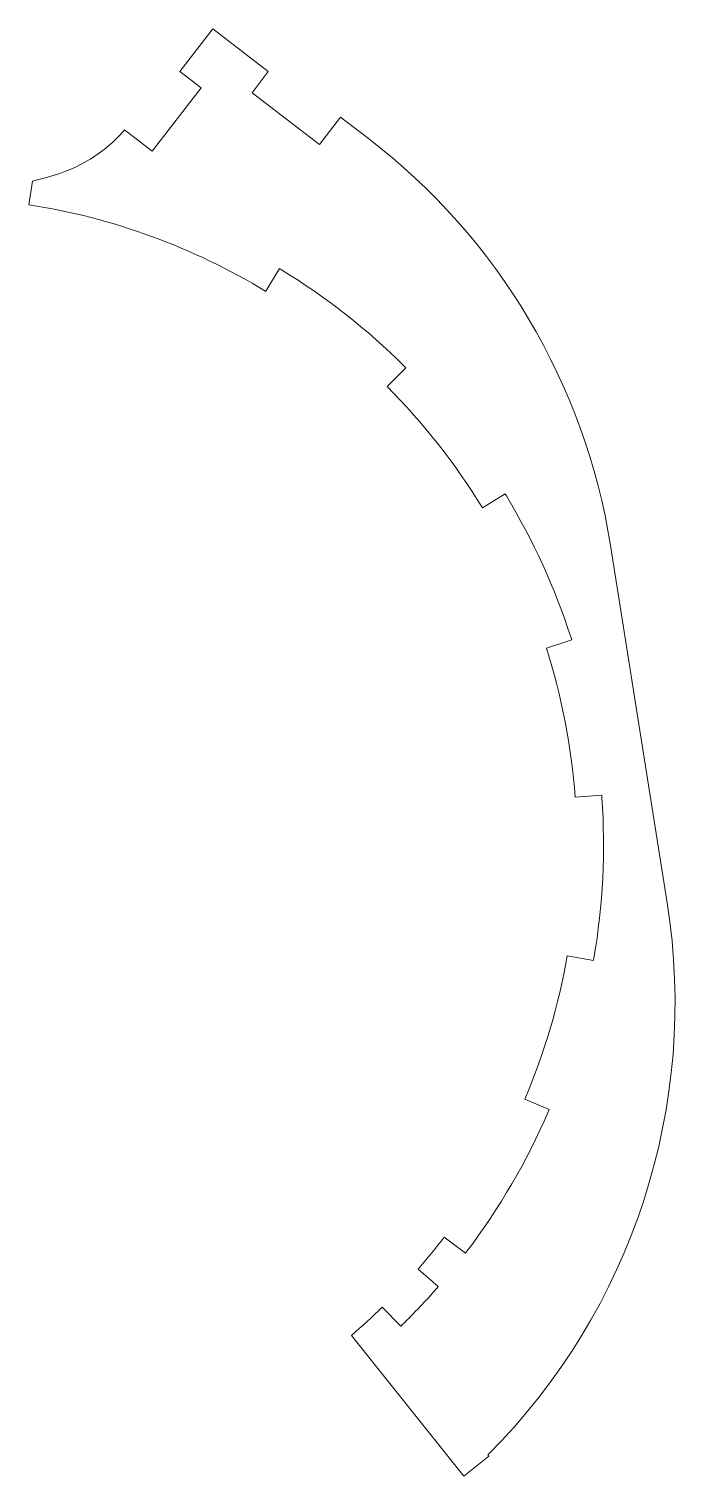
# Model space of a CAD drawing. Header units: millimetres. Extents: x 2 to 83, y 2 to 183.
import ezdxf

# ---------------------------------------------------------------- set-up
doc = ezdxf.new("R2010")
doc.units = ezdxf.units.MM

msp = doc.modelspace()

# ---------------------------------------------------------------- linework, layer by layer
at = {"color": 7, "linetype": 'Continuous', "lineweight": 15}
for p, q in [((20.63, 177.94), (24.73, 183.27)), ((24.73, 183.27), (31.68, 177.93)), ((20.63, 177.94), (23.27, 175.91)), ((29.65, 175.29), (31.68, 177.93)), ((17.18, 167.98), (23.27, 175.91)), ((29.65, 175.29), (38.08, 168.81)), ((38.08, 168.81), (40.72, 172.25)), ((40.72, 172.25), (44.21, 169.56)), ((17.18, 167.98), (13.72, 170.65)), ((2.22, 164.25), (4.23, 164.77)), ((1.76, 161.28), (2.22, 164.25)), ((31.37, 150.45), (33.1, 153.3)), ((33.1, 153.3), (33.35, 153.14)), ((33.35, 153.14), (33.35, 153.14)), ((48.89, 140.89), (46.53, 138.54)), ((48.67, 141.1), (48.89, 140.89)), ((48.67, 141.1), (48.67, 141.1)), ((58.45, 123.37), (61.29, 125.11)), ((61.29, 125.11), (61.45, 124.85)), ((61.45, 124.85), (61.45, 124.85)), ((74.46, 118.66), (81.54, 73.94)), ((69.62, 106.84), (66.45, 105.82)), ((69.53, 107.12), (69.62, 106.84)), ((69.53, 107.12), (69.53, 107.12)), ((70.05, 87.18), (73.37, 87.41)), ((73.37, 87.41), (73.39, 87.11)), ((72.34, 66.76), (69.06, 67.32)), ((72.39, 67.06), (72.34, 66.76)), ((63.74, 49.41), (66.8, 48.09)), ((66.8, 48.09), (66.68, 47.81)), ((56.34, 30.14), (53.68, 32.15)), ((56.52, 30.38), (56.34, 30.14)), ((50.42, 28.14), (52.92, 25.94)), ((52.92, 25.94), (52.73, 25.72)), ((48.25, 20.99), (45.91, 23.36)), ((48.47, 21.2), (48.25, 20.99)), ((56.12, 2.25), (42.09, 19.84)), ((56.12, 2.25), (59.25, 4.74)), ((59.25, 4.74), (59.13, 4.89))]:
    msp.add_line(p, q, dxfattribs=at)
for centre, radius, start, end in [((-0.58, 183.15), 19, 284.6835, 318.8273), ((-4.55, 106.14), 80, 9, 52.4462), ((-10.74, 81.25), 81, 58.6826, 81.127), ((-10.74, 81.25), 84.33, 45.2122, 58.4788), ((-10.74, 81.25), 81, 31.3341, 45.0083), ((-10.74, 81.25), 84.33, 17.8636, 31.1302), ((-10.74, 81.25), 81, 4.1977, 17.6598), ((-10.74, 81.25), 84.33, 350.3112, 3.9855), ((2.53, 61.43), 80, 315.0335, 9), ((-10.74, 81.25), 81, 336.8491, 350.099), ((-10.74, 81.25), 84.33, 322.8944, 336.6369), ((-10.74, 81.25), 81, 319.0242, 322.6822), ((-10.74, 81.25), 84.33, 314.5902, 318.812), ((-10.74, 81.25), 81, 310.7015, 314.378)]:
    msp.add_arc(centre, radius, start, end, dxfattribs=at)

doc.saveas('drawing.dxf')
